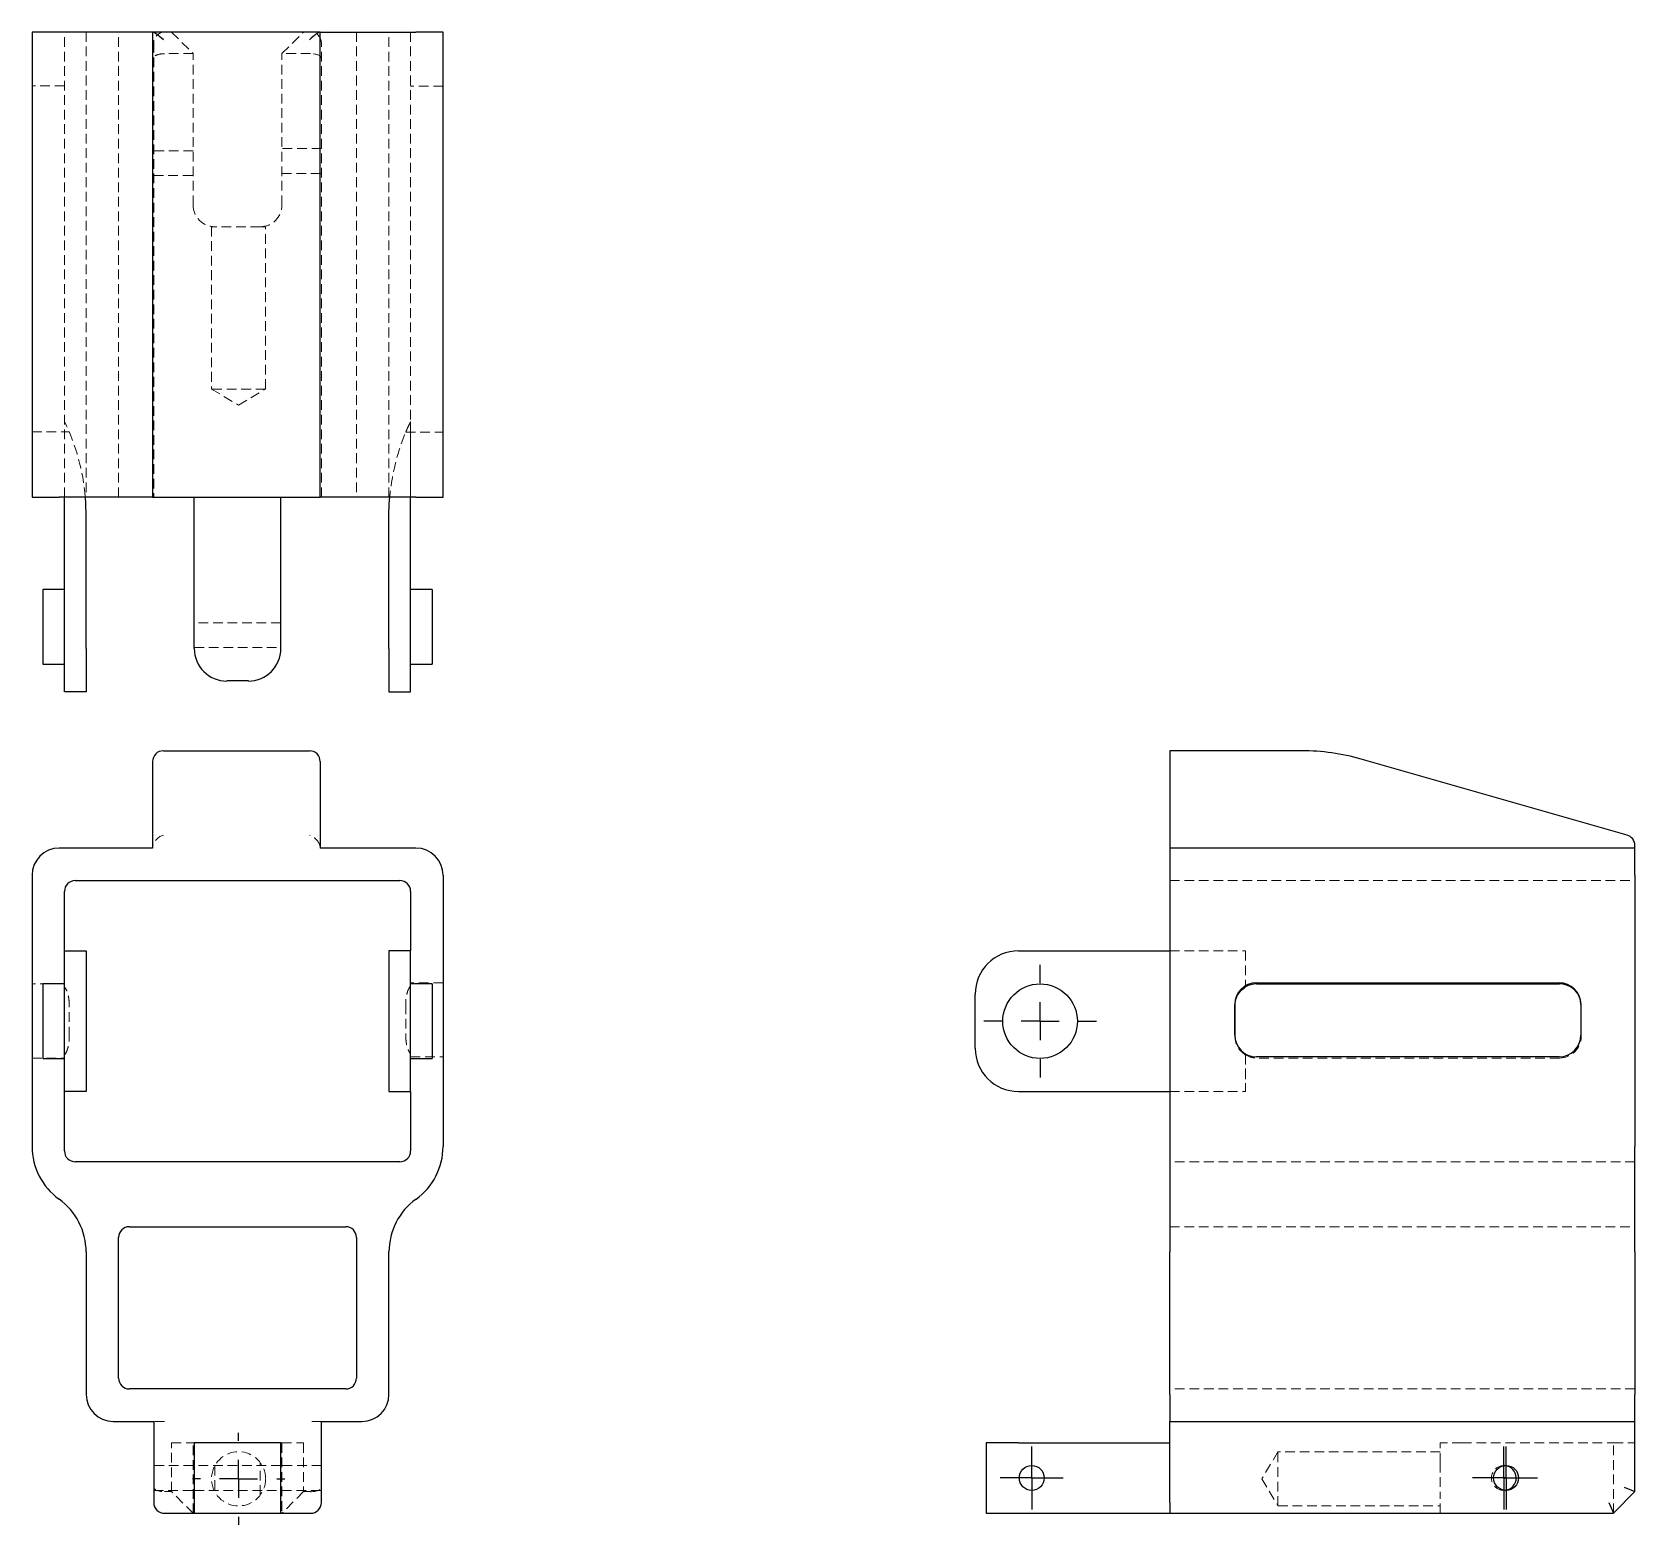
# Model space of a CAD drawing. Header units: millimetres. Extents: x 56 to 266, y 5 to 201.
import ezdxf

# ---------------------------------------------------------------- set-up
doc = ezdxf.new("R2010")
doc.units = ezdxf.units.MM
doc.linetypes.add('HIDDEN', pattern=[1.905, 1.27, -0.635])
doc.layers.add('10', color=7, linetype='Continuous')

# ---------------------------------------------------------------- blocks, each defined once
blk = doc.blocks.new('SW_CENTERMARKSYMBOL_0')
at = {"layer": '10', "color": 0}
for p, q in [((0, 5), (0, 6.05)), ((0, 0), (0, 2.5)), ((-5, 0), (-6.05, 0)), ((0, 0), (-2.5, 0)), ((0, 0), (0, -2.5)), ((0, 0), (2.5, 0)), ((5, 0), (6.05, 0)), ((0, -5), (0, -6.05))]:
    blk.add_line(p, q, dxfattribs=at)
blk = doc.blocks.new('SW_CENTERMARKSYMBOL_1')
at = {"layer": '10', "color": 0}
for p, q in [((0, 5), (0, 7.39)), ((0, 0), (0, 2.5)), ((-5, 0), (-7.39, 0)), ((0, 0), (-2.5, 0)), ((0, 0), (0, -2.5)), ((0, 0), (2.5, 0)), ((5, 0), (7.39, 0)), ((0, -5), (0, -7.39))]:
    blk.add_line(p, q, dxfattribs=at)
blk = doc.blocks.new('SW_CENTERMARKSYMBOL_2')
at = {"layer": '10', "color": 0}
for p, q in [((0, 2.5), (0, 4.13)), ((0, 0), (0, 2.5)), ((-2.5, 0), (-4.13, 0)), ((0, 0), (-2.5, 0)), ((0, 0), (0, -2.5)), ((0, 0), (2.5, 0)), ((2.5, 0), (4.13, 0)), ((0, -2.5), (0, -4.13))]:
    blk.add_line(p, q, dxfattribs=at)
blk = doc.blocks.new('SW_CENTERMARKSYMBOL_3')
at = {"layer": '10', "color": 0}
for p, q in [((0, 2.5), (0, 4.13)), ((0, 0), (0, 2.5)), ((-2.5, 0), (-4.13, 0)), ((0, 0), (-2.5, 0)), ((0, 0), (0, -2.5)), ((0, 0), (2.5, 0)), ((2.5, 0), (4.13, 0)), ((0, -2.5), (0, -4.13))]:
    blk.add_line(p, q, dxfattribs=at)
blk = doc.blocks.new('SW_CENTERMARKSYMBOL_4')
at = {"layer": '10', "color": 0}
for p, q in [((0, 2.5), (0, 4.13)), ((0, 0), (0, 2.5)), ((-2.5, 0), (-4.13, 0)), ((0, 0), (-2.5, 0)), ((0, 0), (0, -2.5)), ((0, 0), (2.5, 0)), ((2.5, 0), (4.13, 0)), ((0, -2.5), (0, -4.13))]:
    blk.add_line(p, q, dxfattribs=at)

msp = doc.modelspace()

# ---------------------------------------------------------------- linework, layer by layer
at = {"color": 7, "linetype": 'Continuous', "lineweight": 25}
for p, q in [((56.05, 201.26), (56.05, 140.27)), ((59.6, 201.26), (56.05, 201.26)), ((71.85, 201.26), (59.6, 201.26)), ((71.9, 201.26), (71.85, 201.26)), ((71.85, 201.06), (71.85, 164.98)), ((93.78, 201.26), (71.9, 201.26)), ((93.83, 201.26), (93.78, 201.26)), ((93.83, 201.26), (106.4, 201.26)), ((93.83, 164.98), (93.83, 201.06)), ((109.95, 201.26), (106.4, 201.26)), ((109.95, 140.27), (109.95, 201.26)), ((71.85, 164.98), (71.85, 157.57)), ((93.83, 157.57), (93.83, 164.98)), ((71.85, 157.57), (71.85, 140.27)), ((93.83, 140.27), (93.83, 157.57)), ((56.05, 140.27), (59.6, 140.27)), ((71.85, 140.27), (59.6, 140.27)), ((60.3, 120.41), (60.3, 140.27)), ((71.85, 140.27), (73.27, 140.27)), ((73.27, 140.27), (92.42, 140.27)), ((77.33, 120.41), (77.33, 140.27)), ((88.67, 120.41), (88.67, 140.27)), ((92.42, 140.27), (93.83, 140.27)), ((106.4, 140.27), (93.83, 140.27)), ((105.7, 120.41), (105.7, 140.27)), ((106.4, 140.27), (109.95, 140.27)), ((63.14, 120.41), (63.14, 137.83)), ((102.86, 120.41), (102.86, 137.83)), ((60.3, 128.14), (57.47, 128.14)), ((57.47, 128.14), (57.47, 118.35)), ((108.53, 128.14), (105.7, 128.14)), ((108.53, 128.14), (108.53, 118.35)), ((60.3, 114.74), (60.3, 120.41)), ((63.14, 120.41), (63.14, 114.74)), ((102.86, 120.41), (102.86, 114.74)), ((105.7, 114.74), (105.7, 120.41)), ((57.47, 118.35), (60.3, 118.35)), ((105.7, 118.35), (108.53, 118.35)), ((84.42, 116.16), (81.58, 116.16)), ((63.14, 114.74), (60.3, 114.74)), ((102.86, 114.74), (105.7, 114.74)), ((71.85, 105.58), (71.85, 94.23)), ((73.27, 107), (92.42, 107)), ((93.83, 105.58), (93.83, 94.23)), ((222.57, 107), (205.27, 107)), ((205.27, 107), (205.27, 105.58)), ((205.27, 105.58), (205.27, 94.23)), ((265.23, 95.95), (230.37, 105.91)), ((71.85, 94.23), (59.6, 94.23)), ((106.4, 94.23), (93.83, 94.23)), ((205.27, 94.23), (205.27, 90.69)), ((266.26, 94.23), (205.27, 94.23)), ((266.26, 94.23), (266.26, 94.58)), ((266.26, 90.69), (266.26, 94.23)), ((56.05, 90.69), (56.05, 55.11)), ((109.95, 90.69), (109.95, 55.11)), ((205.27, 90.69), (205.27, 55.11)), ((266.26, 90.69), (266.26, 55.11)), ((60.3, 80.76), (60.3, 88.56)), ((61.72, 89.98), (104.28, 89.98)), ((105.7, 88.56), (105.7, 80.76)), ((60.3, 80.76), (63.14, 80.76)), ((60.3, 75.09), (60.3, 80.76)), ((63.14, 80.76), (63.14, 75.09)), ((105.7, 80.76), (102.86, 80.76)), ((102.86, 80.76), (102.86, 75.09)), ((105.7, 75.09), (105.7, 80.76)), ((185.41, 80.76), (205.27, 80.76)), ((60.3, 76.43), (57.47, 76.43)), ((57.47, 76.43), (57.47, 66.65)), ((108.53, 76.43), (105.7, 76.43)), ((108.53, 76.43), (108.53, 66.65)), ((215.2, 76.19), (215.2, 76.03)), ((216.62, 76.57), (256.33, 76.57)), ((216.65, 76.43), (256.37, 76.43)), ((60.3, 67.99), (60.3, 75.09)), ((63.14, 75.09), (63.14, 67.99)), ((102.86, 75.09), (102.86, 67.99)), ((105.7, 67.99), (105.7, 75.09)), ((179.74, 67.99), (179.74, 75.09)), ((213.78, 69.7), (213.78, 73.74)), ((213.82, 69.55), (213.82, 73.59)), ((259.17, 73.74), (259.17, 69.7)), ((213.98, 68.66), (213.82, 69.55)), ((60.3, 62.32), (60.3, 67.99)), ((63.14, 67.99), (63.14, 62.32)), ((102.86, 67.99), (102.86, 62.32)), ((105.7, 62.32), (105.7, 67.99)), ((57.47, 66.65), (60.3, 66.65)), ((105.7, 66.65), (108.53, 66.65)), ((256.33, 66.86), (216.62, 66.86)), ((63.14, 62.32), (60.3, 62.32)), ((60.3, 54.52), (60.3, 62.32)), ((102.86, 62.32), (105.7, 62.32)), ((105.7, 62.32), (105.7, 54.52)), ((185.41, 62.32), (205.27, 62.32)), ((205.27, 55.11), (205.27, 48.2)), ((266.26, 48.2), (266.26, 55.11)), ((104.28, 53.1), (61.72, 53.1)), ((205.27, 48.2), (205.27, 41.28)), ((266.26, 41.28), (266.26, 48.2)), ((68.82, 44.59), (97.18, 44.59)), ((67.4, 24.73), (67.4, 43.17)), ((98.6, 43.17), (98.6, 24.73)), ((63.14, 41.28), (63.14, 22.6)), ((102.86, 22.6), (102.86, 41.28)), ((205.27, 22.6), (205.27, 41.28)), ((266.26, 41.28), (266.26, 22.6)), ((97.18, 23.31), (68.82, 23.31)), ((205.27, 22.6), (205.27, 19.06)), ((266.26, 19.06), (266.26, 22.6)), ((66.69, 19.06), (72.01, 19.06)), ((72.01, 19.06), (72.01, 8.42)), ((93.99, 19.06), (99.31, 19.06)), ((93.99, 8.42), (93.99, 19.06)), ((205.27, 19.06), (266.26, 19.06)), ((205.27, 8.42), (205.27, 19.06)), ((266.26, 9.84), (266.26, 19.06)), ((77.33, 16.22), (77.33, 7)), ((81.58, 16.22), (77.33, 16.22)), ((84.42, 16.22), (81.58, 16.22)), ((88.67, 16.22), (84.42, 16.22)), ((88.67, 7), (88.67, 16.22)), ((181.16, 16.22), (181.16, 7)), ((185.41, 16.22), (181.16, 16.22)), ((185.41, 16.22), (205.27, 16.22)), ((205.27, 8.42), (205.27, 7)), ((262.84, 8.42), (263.43, 7)), ((263.43, 7), (266.26, 9.84)), ((264.84, 10.42), (266.26, 9.84)), ((73.43, 7), (77.33, 7)), ((81.58, 7), (84.42, 7)), ((88.67, 7), (92.57, 7)), ((185.41, 7), (205.27, 7)), ((205.27, 7), (263.43, 7))]:
    msp.add_line(p, q, dxfattribs=at)
at = {"color": 7, "linetype": 'HIDDEN', "lineweight": 18}
for p, q in [((60.3, 140.27), (60.3, 201.26)), ((63.14, 201.26), (63.14, 140.27)), ((67.4, 140.27), (67.4, 201.26)), ((72.01, 199.84), (72.01, 140.27)), ((74.35, 201.26), (77.18, 198.43)), ((88.82, 198.43), (91.65, 201.26)), ((93.99, 140.27), (93.99, 199.84)), ((98.6, 201.26), (98.6, 140.27)), ((102.86, 140.27), (102.86, 201.26)), ((105.7, 201.26), (105.7, 140.27)), ((77.18, 198.43), (73.43, 198.43)), ((77.18, 178.57), (77.18, 198.43)), ((88.82, 178.57), (88.82, 198.43)), ((92.57, 198.43), (88.82, 198.43)), ((60.3, 194.21), (56.05, 194.21)), ((109.95, 194.17), (105.7, 194.17)), ((77.18, 185.7), (72.01, 185.7)), ((93.99, 185.99), (88.82, 185.99)), ((72.01, 182.44), (77.18, 182.44)), ((88.82, 182.72), (93.99, 182.72)), ((79.58, 175.73), (80.02, 175.73)), ((79.58, 175.73), (79.58, 154.45)), ((85.98, 175.73), (80.02, 175.73)), ((85.98, 175.73), (86.67, 175.73)), ((86.67, 154.45), (86.67, 175.73)), ((86.67, 154.45), (79.58, 154.45)), ((79.58, 154.45), (83.13, 152.32)), ((83.13, 152.32), (86.67, 154.45)), ((60.3, 140.27), (60.3, 150.2)), ((105.7, 140.27), (105.7, 150.2)), ((56.05, 148.82), (60.93, 148.82)), ((105.06, 148.78), (109.95, 148.78)), ((88.67, 123.79), (77.33, 123.79)), ((77.33, 120.53), (88.67, 120.53)), ((71.85, 94.23), (71.85, 94.23)), ((93.83, 94.23), (93.83, 94.23)), ((205.27, 89.98), (266.26, 89.98)), ((205.27, 80.76), (215.2, 80.76)), ((215.2, 80.76), (215.2, 76.19)), ((215.2, 80.76), (215.2, 76.19)), ((60.3, 76.43), (56.05, 76.43)), ((109.95, 76.57), (105.7, 76.57)), ((60.93, 69.55), (60.93, 73.59)), ((105.06, 73.74), (105.06, 69.7)), ((259.21, 73.59), (259.21, 69.55)), ((56.05, 66.71), (60.3, 66.71)), ((105.7, 66.86), (109.95, 66.86)), ((215.2, 67.24), (215.2, 62.32)), ((215.2, 67.11), (215.2, 62.32)), ((256.37, 66.71), (216.65, 66.71)), ((205.27, 62.32), (215.2, 62.32)), ((266.26, 53.1), (205.27, 53.1)), ((205.27, 44.59), (266.26, 44.59)), ((266.26, 23.31), (205.27, 23.31)), ((73.43, 19.06), (72.01, 19.06)), ((93.99, 19.06), (92.57, 19.06)), ((74.35, 16.22), (77.18, 16.22)), ((74.35, 9.84), (74.35, 16.22)), ((77.18, 7), (77.18, 16.22)), ((77.33, 16.22), (77.18, 16.22)), ((88.82, 16.22), (88.67, 16.22)), ((88.82, 16.22), (88.82, 7)), ((88.82, 16.22), (91.65, 16.22)), ((91.65, 16.22), (91.65, 9.84)), ((219.45, 15.07), (217.32, 11.52)), ((219.45, 7.97), (219.45, 15.07)), ((240.73, 15.07), (219.45, 15.07)), ((240.73, 13.63), (240.73, 16.22)), ((243.57, 16.22), (240.73, 16.22)), ((243.57, 16.22), (263.43, 16.22)), ((263.43, 16.22), (266.26, 16.22)), ((263.43, 7), (263.43, 16.22)), ((77.18, 13.26), (72.01, 13.26)), ((88.67, 13.28), (77.33, 13.28)), ((80.02, 13.23), (80.02, 9.81)), ((85.98, 9.41), (85.98, 13.63)), ((93.99, 13.27), (88.82, 13.27)), ((240.73, 13.63), (240.73, 9.41)), ((217.32, 11.52), (219.45, 7.97)), ((72.01, 10), (77.18, 10)), ((74.35, 9.84), (73.43, 9.84)), ((77.18, 7), (74.35, 9.84)), ((77.33, 10.01), (88.67, 10.01)), ((88.82, 10), (93.99, 10)), ((91.65, 9.84), (88.82, 7)), ((91.65, 9.84), (92.57, 9.84)), ((240.73, 7), (240.73, 9.41)), ((219.45, 7.97), (240.73, 7.97))]:
    msp.add_line(p, q, dxfattribs=at)
at = {"color": 7, "linetype": 'Continuous', "lineweight": 25, "flags": 128}
for points in [[(63.14, 137.83), (63.1, 139.43), (63.04, 140.27)], [(102.86, 137.83), (102.9, 139.43), (102.96, 140.27)], [(77.33, 7), (77.39, 7), (77.58, 7), (77.9, 7), (78.32, 7), (78.85, 7), (79.45, 7), (80.13, 7), (80.84, 7), (81.58, 7)], [(84.42, 7), (85.16, 7), (85.87, 7), (86.55, 7), (87.15, 7), (87.68, 7), (88.1, 7), (88.42, 7), (88.61, 7), (88.67, 7)], [(181.16, 7), (181.22, 7), (181.41, 7), (181.73, 7), (182.15, 7), (182.68, 7), (183.28, 7), (183.96, 7), (184.67, 7), (185.41, 7)]]:
    msp.add_lwpolyline(points, dxfattribs=at)
at = {"color": 7, "linetype": 'HIDDEN', "lineweight": 18, "flags": 128}
msp.add_lwpolyline([(259.1, 74.35), (259.15, 74.14), (259.21, 73.59)], dxfattribs=at)
at = {"color": 7, "linetype": 'Continuous', "lineweight": 25}
for centre, radius in [((188.25, 71.54), 4.89), ((187.16, 11.64), 1.63), ((249.36, 11.64), 1.63)]:
    msp.add_circle(centre, radius, dxfattribs=at)
at = {"color": 7, "linetype": 'HIDDEN', "lineweight": 18}
msp.add_circle((83.13, 11.52), 3.55, dxfattribs=at)
for centre, radius, start, end in [((73.43, 199.84), 1.42, 90, 180), ((92.57, 199.84), 1.42, 0, 90), ((80.02, 178.57), 2.84, 180, 270), ((85.98, 178.57), 2.84, 270, 0), ((34.77, 137.83), 28.37, 4.9272, 25.8419), ((131.23, 137.83), 28.37, 154.1581, 175.0728), ((256.37, 69.55), 2.84, 270, 0), ((216.65, 69.55), 2.84, 239.1421, 270), ((249.07, 11.63), 1.63, 86.5862, 276.6341)]:
    msp.add_arc(centre, radius, start, end, dxfattribs=at)
at = {"color": 7, "linetype": 'Continuous', "lineweight": 25}
for centre, radius, start, end in [((81.58, 120.41), 4.26, 180, 270), ((84.42, 120.41), 4.26, 270, 0), ((73.27, 105.58), 1.42, 90, 180), ((92.42, 105.58), 1.42, 0, 90), ((222.57, 78.63), 28.37, 74.0546, 90), ((264.84, 94.58), 1.42, 0, 74.0546), ((59.6, 90.69), 3.55, 90, 180), ((106.4, 90.69), 3.55, 0, 90), ((61.72, 88.56), 1.42, 90, 180), ((104.28, 88.56), 1.42, 0, 90), ((185.41, 75.09), 5.67, 90, 180), ((216.62, 73.74), 2.84, 90, 180), ((216.65, 73.59), 2.84, 90, 120.8579), ((256.33, 73.74), 2.84, 0, 90), ((256.37, 73.59), 2.84, 15.5494, 90), ((216.62, 69.7), 2.84, 180, 270), ((256.33, 69.7), 2.84, 270, 0), ((185.41, 67.99), 5.67, 180, 270), ((64.56, 55.11), 8.51, 180, 234.3147), ((101.44, 55.11), 8.51, 305.6853, 0), ((61.72, 54.52), 1.42, 180, 270), ((104.28, 54.52), 1.42, 270, 0), ((54.63, 41.28), 8.51, 0, 54.3147), ((111.37, 41.28), 8.51, 125.6853, 180), ((68.82, 43.17), 1.42, 90, 180), ((97.18, 43.17), 1.42, 0, 90), ((68.82, 24.73), 1.42, 180, 270), ((97.18, 24.73), 1.42, 270, 0), ((66.69, 22.6), 3.55, 180, 270), ((99.31, 22.6), 3.55, 270, 0), ((249.07, 11.63), 1.63, 276.6341, 86.5862), ((73.43, 8.42), 1.42, 180, 270), ((92.57, 8.42), 1.42, 270, 0)]:
    msp.add_arc(centre, radius, start, end, dxfattribs=at)
for centre, major_axis, ratio, start_param, end_param in [((73.27, 201.06), (0, 5.16), 0.274721, 1.532311, 1.570796), ((73.27, 199.84), (1.4, -1.4), 0.140055, 1.709946, 3.002443), ((92.42, 199.84), (1.4, 1.4), 0.140055, 0.13915, 1.431646), ((92.42, 201.06), (0, 5.16), 0.274721, 4.712389, 4.750875)]:
    msp.add_ellipse(centre, major_axis=major_axis, ratio=ratio, start_param=start_param, end_param=end_param, dxfattribs=at)
at = {"color": 7, "linetype": 'HIDDEN', "lineweight": 18}
for centre, major_axis, ratio, start_param, end_param in [((73.43, 197.84), (1.42, 0), 0.414214, 1.570796, 3.141593), ((92.57, 197.84), (1.42, 0), 0.414214, 0, 1.570796), ((73.27, 94.58), (1.13, 1.13), 0.754301, 0.924548, 2.217045), ((92.42, 94.58), (1.13, -1.13), 0.754301, 0.924548, 2.217045), ((73.27, 94.18), (0, 1.48), 0.961524, 1.292497, 1.532311), ((92.42, 94.18), (0, 1.48), 0.961524, 4.750875, 4.990689), ((73.43, 10.42), (1.42, 0), 0.414214, 3.141593, 4.712389), ((92.57, 10.42), (1.42, 0), 0.414214, 4.712389, 6.283185)]:
    msp.add_ellipse(centre, major_axis=major_axis, ratio=ratio, start_param=start_param, end_param=end_param, dxfattribs=at)
for points, knots in [([(105.06, 148.78), (105.07, 148.81), (105.09, 148.86), (105.27, 149.29), (105.49, 149.76), (105.64, 150.07), (105.67, 150.15)], [0, 0, 0, 0, 0.300041, 0.599799, 0.90743, 1, 1, 1, 1]), ([(60.93, 73.59), (60.93, 73.84), (60.92, 74.09), (60.87, 74.45), (60.86, 74.57), (60.82, 74.8), (60.79, 74.91), (60.71, 75.23), (60.64, 75.42), (60.49, 75.76), (60.4, 75.91), (60.3, 76.03)], [0, 0, 0, 0, 0.25, 0.25, 0.375, 0.375, 0.5, 0.5, 0.75, 0.75, 1, 1, 1, 1]), ([(105.7, 76.19), (105.6, 76.08), (105.51, 75.93), (105.39, 75.68), (105.35, 75.59), (105.28, 75.39), (105.25, 75.29), (105.17, 74.97), (105.13, 74.74), (105.07, 74.25), (105.06, 74), (105.06, 73.74)], [0, 0, 0, 0, 0.25, 0.25, 0.375, 0.375, 0.5, 0.5, 0.75, 0.75, 1, 1, 1, 1]), ([(60.3, 67.11), (60.4, 67.23), (60.49, 67.38), (60.61, 67.63), (60.64, 67.72), (60.71, 67.92), (60.74, 68.02), (60.79, 68.23), (60.81, 68.34), (60.86, 68.57), (60.87, 68.69), (60.92, 69.05), (60.93, 69.29), (60.93, 69.55)], [0, 0, 0, 0, 0.25, 0.25, 0.375, 0.375, 0.5, 0.5, 0.625, 0.625, 0.75, 0.75, 1, 1, 1, 1]), ([(105.06, 69.7), (105.06, 69.44), (105.07, 69.19), (105.11, 68.82), (105.13, 68.7), (105.17, 68.47), (105.2, 68.36), (105.28, 68.04), (105.35, 67.84), (105.51, 67.5), (105.6, 67.36), (105.7, 67.24)], [0, 0, 0, 0, 0.25, 0.25, 0.375, 0.375, 0.5, 0.5, 0.75, 0.75, 1, 1, 1, 1]), ([(215.2, 67.11), (214.95, 67.3), (214.46, 67.67), (214.04, 68.26), (213.98, 68.62), (213.98, 68.66)], [0, 0, 0, 0, 0.472456, 0.946198, 1, 1, 1, 1])]:
    msp.add_open_spline(points, degree=3, knots=knots, dxfattribs=at)
at = {"color": 7, "linetype": 'Continuous', "lineweight": 25}
msp.add_open_spline([(213.82, 73.59), (213.82, 73.84), (213.85, 74.09), (213.95, 74.45), (213.99, 74.57), (214.08, 74.8), (214.14, 74.91), (214.32, 75.23), (214.47, 75.42), (214.81, 75.76), (215, 75.91), (215.2, 76.03)], degree=3, knots=[0, 0, 0, 0, 0.25, 0.25, 0.375, 0.375, 0.5, 0.5, 0.75, 0.75, 1, 1, 1, 1], dxfattribs=at)

# ---------------------------------------------------------------- block references
at = {"layer": '10'}
for name, p in [('SW_CENTERMARKSYMBOL_1', (188.25, 71.54)), ('SW_CENTERMARKSYMBOL_0', (83.13, 11.52)), ('SW_CENTERMARKSYMBOL_2', (187.16, 11.64)), ('SW_CENTERMARKSYMBOL_3', (249.07, 11.63)), ('SW_CENTERMARKSYMBOL_4', (249.36, 11.64))]:
    msp.add_blockref(name, p, dxfattribs=at)

doc.saveas('drawing.dxf')
